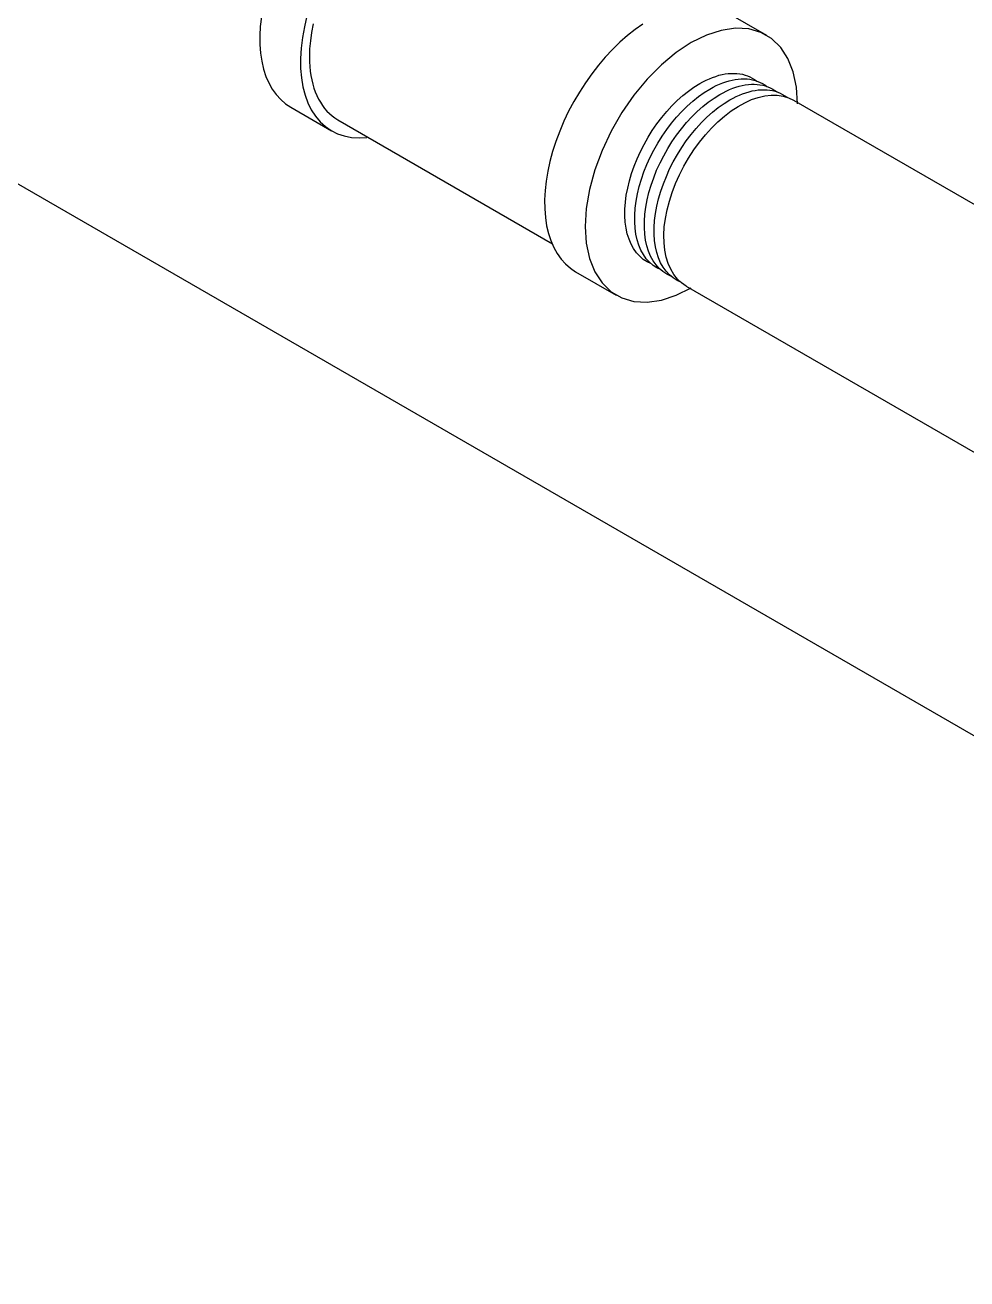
# Model space of a CAD drawing. Header units: centimetres. Extents: x 394264 to 551709, y 50011 to 59011.
# Drawn here: x 524891.7 to 524983.8, y 54267.5 to 54390.1 of the extents above; entities that cross this region are included whole.
import ezdxf

# ---------------------------------------------------------------- set-up
doc = ezdxf.new("R2010")
doc.units = ezdxf.units.CM
doc.layers.add('-M-YNGN-ZON3', color=6, linetype='SP', lineweight=30)
doc.layers.add('0-KRCN-YNG-CIHAZ', color=4, linetype='Continuous', lineweight=30)
doc.styles.add('CIZGI', font='tahoma.ttf', dxfattribs={"width": 0.8, "oblique": 20})
doc.linetypes.add('SP', pattern='A,2,-0.1,["SP",CIZGI,S=0.14,R=0.2,X=0,Y=-0.07],-0.255', length=2.355)

# ---------------------------------------------------------------- blocks, each defined once
blk = doc.blocks.new('A$C66BCA59E')
at = {"layer": '0-KRCN-YNG-CIHAZ', "color": 31, "linetype": 'Continuous', "lineweight": -3, "extrusion": (0, 0.816497, 0.57735)}
for p, q in [((288.35, -441.83, 2220.39), (292.32, -444.12, 2220.39)), ((245.82, -451.18, 2220.39), (249.8, -453.47, 2220.39)), ((294.97, -450.48, 2237.25), (315.05, -462.07, 2248.8)), ((250.42, -452.4, 2220.39), (271.42, -464.53, 2220.39)), ((273.67, -467.26, 2220.39), (277.64, -469.55, 2220.39)), ((284.47, -468.67, 2237.25), (316.43, -487.12, 2258.5))]:
    blk.add_line(p, q, dxfattribs=at)
at = {"layer": '0-KRCN-YNG-CIHAZ', "color": 31, "linetype": 'Continuous', "lineweight": -3}
for p, q in [((287.91, -443.65, 2220.39), (286.46, -444.12, 2220.39)), ((289.29, -443.44, 2220.39), (287.91, -443.65, 2220.39)), ((290.59, -443.51, 2220.39), (289.29, -443.44, 2220.39)), ((291.78, -443.85, 2220.39), (290.59, -443.51, 2220.39)), ((292.83, -444.46, 2220.39), (291.78, -443.85, 2220.39)), ((284.98, -444.85, 2220.39), (283.51, -445.83, 2220.39)), ((286.46, -444.12, 2220.39), (284.98, -444.85, 2220.39)), ((293.72, -445.32, 2220.39), (292.83, -444.46, 2220.39)), ((283.51, -445.83, 2220.39), (282.06, -447.02, 2220.39)), ((294.42, -446.41, 2220.39), (293.72, -445.32, 2220.39)), ((282.06, -447.02, 2220.39), (280.67, -448.42, 2220.39)), ((294.94, -447.71, 2220.39), (294.42, -446.41, 2220.39)), ((280.67, -448.42, 2220.39), (279.37, -449.99, 2220.39)), ((295.26, -449.2, 2220.39), (294.94, -447.71, 2220.39)), ((279.37, -449.99, 2220.39), (278.18, -451.7, 2220.39)), ((295.36, -450.84, 2220.39), (295.26, -449.2, 2220.39)), ((278.18, -451.7, 2220.39), (277.14, -453.52, 2220.39)), ((277.14, -453.52, 2220.39), (276.25, -455.4, 2220.39)), ((276.25, -455.4, 2220.39), (275.54, -457.31, 2220.39)), ((275.54, -457.31, 2220.39), (275.02, -459.21, 2220.39)), ((275.02, -459.21, 2220.39), (274.71, -461.06, 2220.39)), ((274.71, -461.06, 2220.39), (274.6, -462.83, 2220.39)), ((274.6, -462.83, 2220.39), (274.71, -464.48, 2220.39)), ((274.71, -464.48, 2220.39), (275.02, -465.96, 2220.39)), ((275.02, -465.96, 2220.39), (275.54, -467.27, 2220.39)), ((275.54, -467.27, 2220.39), (276.25, -468.36, 2220.39)), ((276.25, -468.36, 2220.39), (277.14, -469.22, 2220.39)), ((277.14, -469.22, 2220.39), (278.18, -469.82, 2220.39)), ((282.06, -470.03, 2220.39), (283.51, -469.55, 2220.39)), ((283.51, -469.55, 2220.39), (284.98, -468.82, 2220.39)), ((278.18, -469.82, 2220.39), (279.37, -470.16, 2220.39)), ((279.37, -470.16, 2220.39), (280.67, -470.23, 2220.39)), ((280.67, -470.23, 2220.39), (282.06, -470.03, 2220.39))]:
    blk.add_line(p, q, dxfattribs=at)
at = {"layer": '0-KRCN-YNG-CIHAZ', "color": 31, "linetype": 'Continuous', "lineweight": -3, "elevation": 2657.38}
blk.add_lwpolyline([(452.53, -508.7), (452.53, -324.28), (207.53, -324.28), (207.53, -451.97), (404.64, -565.77), (452.53, -508.7)], close=True, dxfattribs=at)
at = {"layer": '0-KRCN-YNG-CIHAZ', "color": 31, "linetype": 'Continuous', "lineweight": -3, "elevation": 2220.39}
for points in [[(242.94, -442.32), (242.83, -443.26), (242.79, -444.16), (242.79, -445.04), (242.86, -445.88), (242.98, -446.68), (243.16, -447.44), (243.39, -448.15), (243.67, -448.8), (244.01, -449.4), (244.39, -449.94), (244.83, -450.42), (245.3, -450.83), (245.82, -451.18)], [(247.4, -442.23), (247.14, -443.31), (246.95, -444.36), (246.82, -445.4), (246.76, -446.4), (246.77, -447.37), (246.85, -448.29), (246.99, -449.17), (247.21, -449.98), (247.48, -450.74), (247.82, -451.43), (248.23, -452.06), (248.69, -452.6), (249.21, -453.07), (249.77, -453.46), (250.39, -453.77), (251.05, -453.98), (251.75, -454.12), (252.49, -454.16), (253.26, -454.12)], [(248, -443.01), (247.84, -443.85), (247.73, -444.67), (247.66, -445.47), (247.63, -446.25)], [(280.25, -443.03), (279.49, -443.57), (278.73, -444.16), (278, -444.81), (277.27, -445.52), (276.57, -446.27), (275.89, -447.07), (275.24, -447.91), (274.62, -448.78), (274.04, -449.69), (273.49, -450.62), (272.98, -451.57), (272.52, -452.54), (272.11, -453.52), (271.74, -454.51), (271.42, -455.49), (271.15, -456.47), (270.94, -457.44), (270.78, -458.4), (270.68, -459.33), (270.63, -460.24), (270.64, -461.12), (270.71, -461.96), (270.83, -462.76), (271, -463.52), (271.24, -464.22), (271.52, -464.88), (271.85, -465.48), (272.24, -466.02), (272.67, -466.5), (273.15, -466.91), (273.67, -467.26)], [(247.63, -446.25), (247.64, -446.72), (247.67, -447.18), (247.71, -447.63), (247.78, -448.07), (247.86, -448.49), (247.96, -448.9), (248.07, -449.29), (248.21, -449.67), (248.36, -450.03), (248.52, -450.37), (248.71, -450.69), (248.91, -451), (249.12, -451.28), (249.35, -451.55), (249.6, -451.79), (249.86, -452.02), (250.13, -452.22), (250.42, -452.4)]]:
    blk.add_lwpolyline(points, dxfattribs=at)
at = {"layer": '0-KRCN-YNG-CIHAZ', "color": 31, "linetype": 'Continuous', "lineweight": -3, "extrusion": (2.25e-14, -4.06e-14, -1), "elevation": -2237.25}
blk.add_lwpolyline([(-285.8, -448.86), (-286.12, -448.68), (-286.43, -448.52), (-286.75, -448.38), (-287.06, -448.25), (-287.37, -448.15), (-287.68, -448.05), (-287.99, -447.98), (-288.29, -447.92), (-288.58, -447.88), (-288.87, -447.86), (-289.16, -447.86), (-289.43, -447.87), (-289.71, -447.9), (-289.97, -447.95), (-290.23, -448.02), (-290.47, -448.1), (-290.71, -448.2), (-290.94, -448.32), (-291.16, -448.46), (-291.37, -448.61)], dxfattribs=at)
at = {"layer": '0-KRCN-YNG-CIHAZ', "color": 31, "linetype": 'Continuous', "lineweight": -3, "extrusion": (-6.89e-14, 1.312e-13, -1), "elevation": -2237.25}
blk.add_lwpolyline([(-286.78, -449.39), (-287.1, -449.22), (-287.42, -449.06), (-287.73, -448.91), (-288.05, -448.79), (-288.36, -448.68), (-288.67, -448.59), (-288.97, -448.51), (-289.27, -448.46), (-289.57, -448.42), (-289.86, -448.39), (-290.15, -448.39), (-290.43, -448.4), (-290.7, -448.44), (-290.96, -448.49), (-291.22, -448.55), (-291.47, -448.64), (-291.71, -448.74), (-291.94, -448.86), (-292.16, -448.99), (-292.37, -449.14)], dxfattribs=at)
at = {"layer": '0-KRCN-YNG-CIHAZ', "color": 31, "linetype": 'Continuous', "lineweight": -3, "extrusion": (-5.8e-15, -9e-15, -1), "elevation": -2237.25}
blk.add_lwpolyline([(-281.07, -466.49), (-280.66, -466.3), (-280.28, -466.05), (-279.93, -465.75), (-279.61, -465.4), (-279.33, -465), (-279.09, -464.56), (-278.89, -464.08), (-278.72, -463.56), (-278.6, -463), (-278.52, -462.41), (-278.48, -461.79), (-278.49, -461.14), (-278.54, -460.47), (-278.62, -459.78), (-278.76, -459.08), (-278.93, -458.37), (-279.14, -457.65), (-279.39, -456.93), (-279.68, -456.21), (-280, -455.5), (-280.36, -454.8), (-280.75, -454.11), (-281.16, -453.45), (-281.61, -452.8), (-282.08, -452.18), (-282.57, -451.59), (-283.08, -451.03), (-283.6, -450.51), (-284.14, -450.03), (-284.69, -449.6), (-285.24, -449.2), (-285.8, -448.86)], dxfattribs=at)
at = {"layer": '0-KRCN-YNG-CIHAZ', "color": 31, "linetype": 'Continuous', "lineweight": -3, "extrusion": (8.3e-15, 1.67e-14, -1), "elevation": -2237.25}
blk.add_lwpolyline([(-282.03, -467.09), (-281.62, -466.89), (-281.24, -466.64), (-280.89, -466.34), (-280.57, -465.99), (-280.29, -465.59), (-280.04, -465.15), (-279.84, -464.67), (-279.68, -464.14), (-279.56, -463.58), (-279.48, -462.99), (-279.44, -462.37), (-279.44, -461.72), (-279.49, -461.05), (-279.58, -460.36), (-279.71, -459.65), (-279.88, -458.94), (-280.1, -458.22), (-280.35, -457.49), (-280.64, -456.77), (-280.96, -456.06), (-281.32, -455.36), (-281.71, -454.67), (-282.13, -454), (-282.57, -453.35), (-283.05, -452.73), (-283.54, -452.14), (-284.05, -451.58), (-284.58, -451.06), (-285.12, -450.57), (-285.67, -450.13), (-286.22, -449.74), (-286.78, -449.39)], dxfattribs=at)
at = {"layer": '0-KRCN-YNG-CIHAZ', "color": 31, "linetype": 'Continuous', "lineweight": -3, "extrusion": (-4.9e-15, -9.4e-15, -1), "elevation": -2237.25}
blk.add_lwpolyline([(-282.99, -467.69), (-282.58, -467.49), (-282.2, -467.24), (-281.84, -466.94), (-281.53, -466.59), (-281.24, -466.19), (-281, -465.74), (-280.8, -465.26), (-280.63, -464.73), (-280.51, -464.17), (-280.43, -463.57), (-280.39, -462.95), (-280.4, -462.3), (-280.44, -461.62), (-280.53, -460.93), (-280.67, -460.22), (-280.84, -459.51), (-281.05, -458.78), (-281.3, -458.06), (-281.59, -457.34), (-281.92, -456.62), (-282.28, -455.91), (-282.67, -455.22), (-283.09, -454.55), (-283.54, -453.9), (-284.01, -453.28), (-284.51, -452.68), (-285.02, -452.12), (-285.55, -451.6), (-286.09, -451.11), (-286.64, -450.67), (-287.2, -450.28), (-287.76, -449.93)], dxfattribs=at)
at = {"layer": '0-KRCN-YNG-CIHAZ', "color": 31, "linetype": 'Continuous', "lineweight": -3, "extrusion": (9.9e-15, 1.19e-14, -1), "elevation": -2237.25}
blk.add_lwpolyline([(-284.47, -468.67), (-284.02, -468.36), (-283.62, -467.98), (-283.26, -467.53), (-282.96, -467.02), (-282.71, -466.45), (-282.52, -465.82), (-282.39, -465.15), (-282.31, -464.43), (-282.3, -463.67), (-282.34, -462.87), (-282.45, -462.05), (-282.61, -461.21), (-282.83, -460.36), (-283.1, -459.5), (-283.43, -458.64), (-283.81, -457.79), (-284.24, -456.95), (-284.71, -456.14), (-285.22, -455.35), (-285.77, -454.59), (-286.35, -453.88), (-286.96, -453.21), (-287.58, -452.59), (-288.23, -452.03), (-288.89, -451.53), (-289.55, -451.1), (-290.22, -450.73), (-290.88, -450.43), (-291.53, -450.21), (-292.17, -450.06), (-292.79, -449.99), (-293.38, -450), (-293.95, -450.08), (-294.48, -450.24), (-294.97, -450.48)], dxfattribs=at)
at = {"layer": '0-KRCN-YNG-CIHAZ', "color": 31, "linetype": 'Continuous', "lineweight": -3, "extrusion": (-2.14e-14, 4.02e-14, -1), "elevation": -2237.25}
blk.add_lwpolyline([(-287.76, -449.93), (-288.08, -449.75), (-288.4, -449.59), (-288.71, -449.45), (-289.03, -449.32), (-289.34, -449.21), (-289.65, -449.12), (-289.96, -449.05), (-290.26, -448.99), (-290.56, -448.95), (-290.85, -448.93), (-291.14, -448.92), (-291.42, -448.94), (-291.69, -448.97), (-291.96, -449.02), (-292.21, -449.08), (-292.46, -449.17), (-292.7, -449.27), (-292.94, -449.39), (-293.16, -449.52), (-293.37, -449.68)], dxfattribs=at)
at = {"layer": '0-KRCN-YNG-CIHAZ', "color": 31, "linetype": 'Continuous', "lineweight": -3, "extrusion": (-5.32e-14, 1.016e-13, -1), "elevation": -2237.25}
blk.add_lwpolyline([(-288.74, -450.46), (-289.06, -450.29), (-289.38, -450.13), (-289.69, -449.99), (-290, -449.86), (-290.32, -449.75), (-290.63, -449.66), (-290.93, -449.58), (-291.23, -449.52), (-291.53, -449.48), (-291.82, -449.46), (-292.11, -449.46), (-292.39, -449.47), (-292.66, -449.5), (-292.92, -449.54), (-293.18, -449.61), (-293.43, -449.69), (-293.67, -449.79), (-293.9, -449.91), (-294.13, -450.04), (-294.34, -450.19)], dxfattribs=at)
at = {"layer": '0-KRCN-YNG-CIHAZ', "color": 31, "linetype": 'Continuous', "lineweight": -3, "extrusion": (-7.4e-15, -1.23e-14, -1), "elevation": -2237.25}
blk.add_lwpolyline([(-284.01, -468.31), (-283.59, -468.12), (-283.2, -467.87), (-282.84, -467.57), (-282.52, -467.22), (-282.23, -466.83), (-281.98, -466.38), (-281.77, -465.9), (-281.6, -465.37), (-281.47, -464.81), (-281.39, -464.21), (-281.35, -463.58), (-281.35, -462.93), (-281.39, -462.25), (-281.48, -461.56), (-281.61, -460.84), (-281.78, -460.12), (-281.99, -459.39), (-282.25, -458.66), (-282.54, -457.94), (-282.86, -457.21), (-283.22, -456.5), (-283.62, -455.8), (-284.04, -455.12), (-284.49, -454.47), (-284.96, -453.84), (-285.46, -453.24), (-285.98, -452.68), (-286.51, -452.15), (-287.06, -451.66), (-287.61, -451.21), (-288.18, -450.81), (-288.74, -450.46)], dxfattribs=at)

msp = doc.modelspace()

# ---------------------------------------------------------------- block references
at = {"layer": '-M-YNGN-ZON3'}
msp.add_blockref('A$C66BCA59E', (524671.91, 54833.28, -2010.95), dxfattribs=at)

doc.saveas('drawing.dxf')
